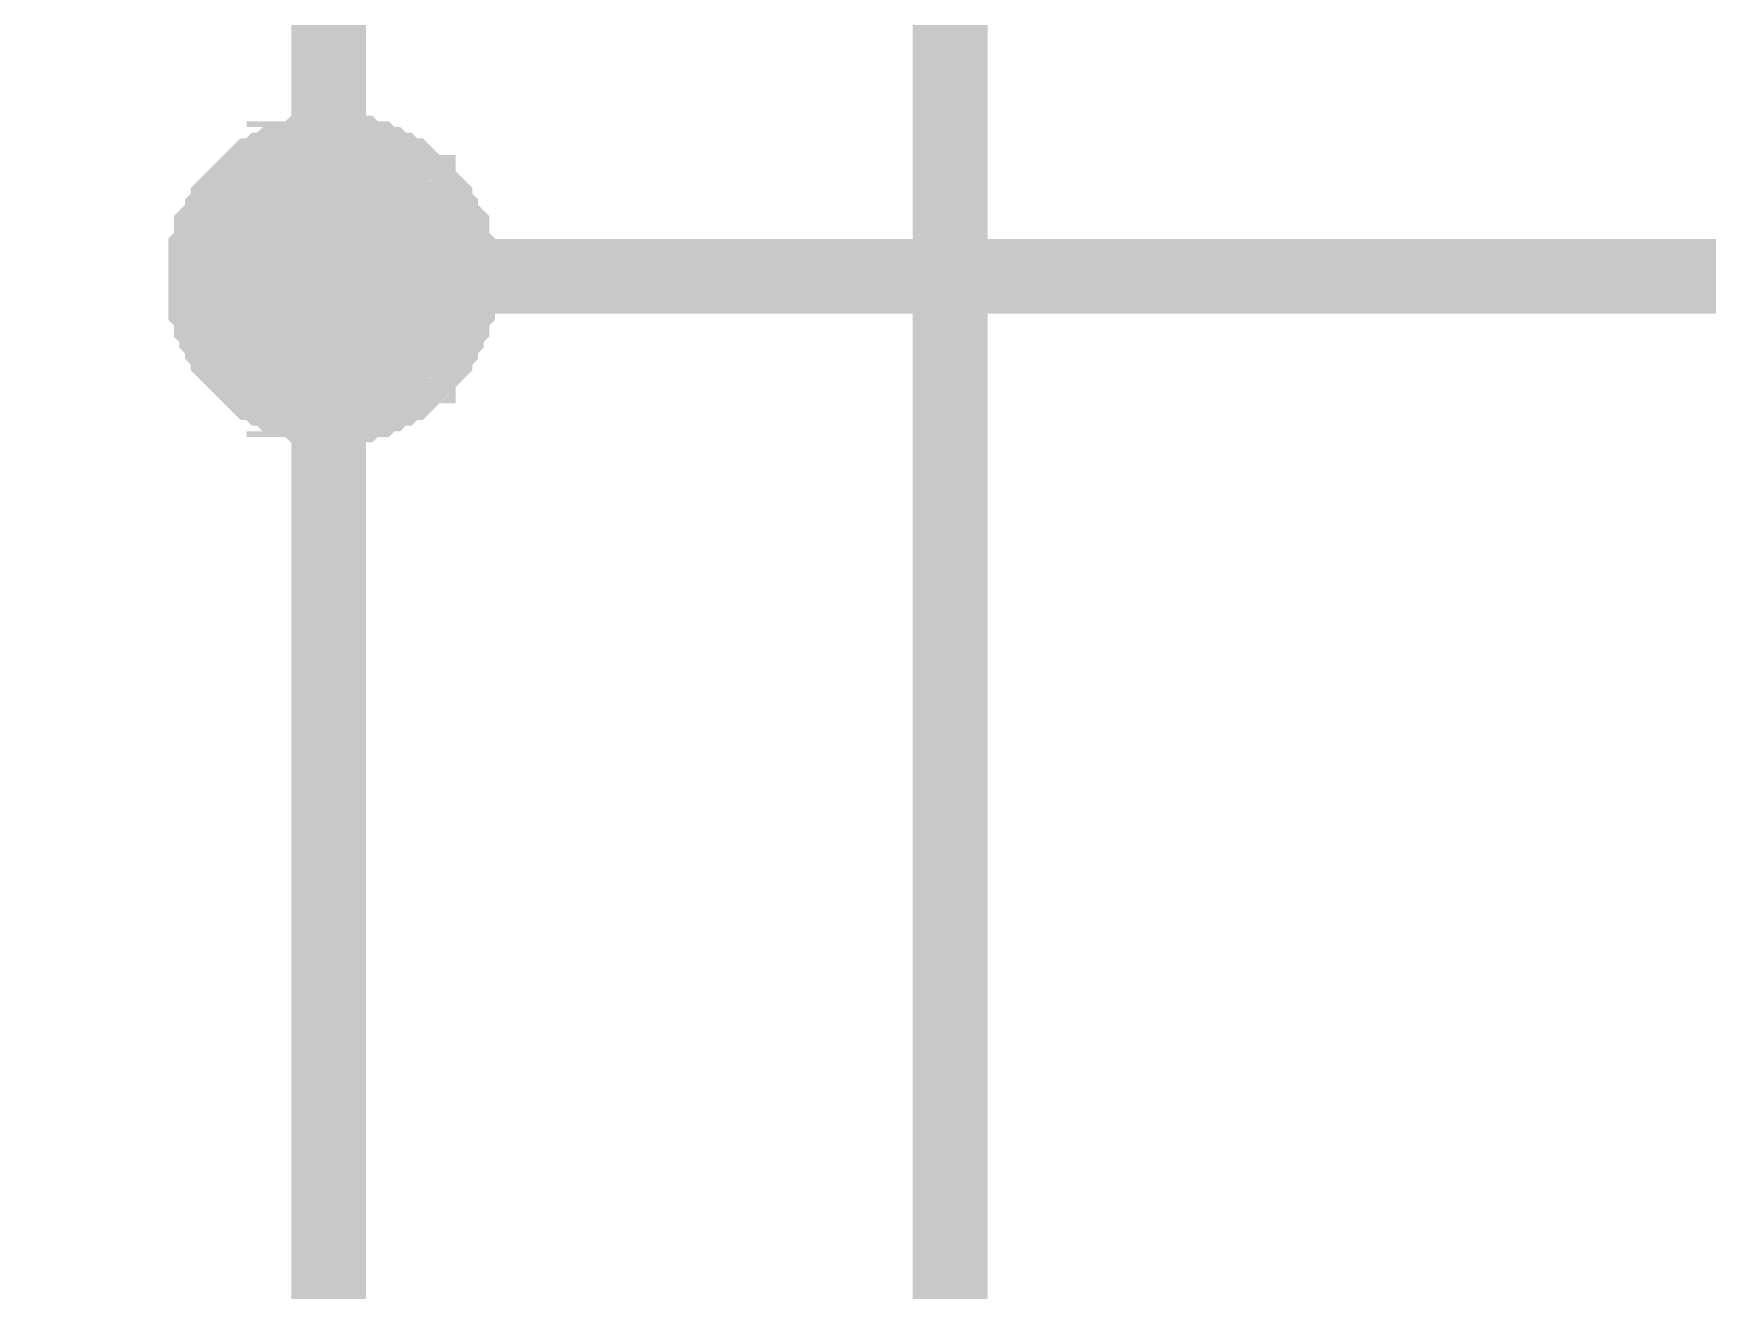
# Model space of a CAD drawing. Header units: millimetres. Extents: x 0 to 841, y 0 to 594.
# Drawn here: x 506.32 to 513.03, y 188.43 to 193.47 of the extents above; entities that cross this region are included whole.
import ezdxf

# ---------------------------------------------------------------- set-up
doc = ezdxf.new("R2010")
doc.units = ezdxf.units.MM
doc.layers.add('Sheet', color=255, linetype='Continuous')

msp = doc.modelspace()

# ---------------------------------------------------------------- linework, layer by layer
at = {"layer": 'Sheet'}
for points, const_width in [([(512.5096, 207.5002), (507.5015, 207.5002), (507.5015, 192.4975)], 0.2997), ([(509.9944, 202.4918), (509.9944, 187.4891), (512.5096, 187.4891)], 0.2997), ([(507.0075, 192.4975), (507.0075, 192.52), (507.0075, 192.5424), (507.0075, 192.5649), (507.0075, 192.5873), (507.0299, 192.6098), (507.0299, 192.6323), (507.0299, 192.6772), (507.0524, 192.6996), (507.0524, 192.6996), (507.0749, 192.7221), (507.0749, 192.7446), (507.0973, 192.767), (507.0973, 192.7895), (507.1198, 192.8119), (507.1422, 192.8344), (507.1422, 192.8344), (507.1647, 192.8569), (507.1871, 192.8793), (507.2096, 192.9018), (507.2321, 192.9018), (507.2545, 192.9242), (507.277, 192.9242), (507.2994, 192.9467), (507.3219, 192.9467), (507.3219, 192.9691), (507.3668, 192.9691), (507.3893, 192.9691), (507.4117, 192.9916), (507.4342, 192.9916), (507.4566, 192.9916), (507.4791, 192.9916), (507.5015, 192.9916)], 0.2997), ([(507.0075, 192.4975), (507.0075, 192.52), (507.0075, 192.5424), (507.0075, 192.5649), (507.0075, 192.5873), (507.0299, 192.6098), (507.0299, 192.6323), (507.0299, 192.6772), (507.0524, 192.6996), (507.0524, 192.6996), (507.0749, 192.7221), (507.0749, 192.7446), (507.0973, 192.767), (507.0973, 192.7895), (507.1198, 192.8119), (507.1422, 192.8344), (507.1422, 192.8344), (507.1647, 192.8569), (507.1871, 192.8793), (507.2096, 192.9018), (507.2321, 192.9018), (507.2545, 192.9242), (507.277, 192.9242), (507.2994, 192.9467), (507.3219, 192.9467), (507.3219, 192.9691), (507.3668, 192.9691), (507.3893, 192.9691), (507.4117, 192.9916), (507.4342, 192.9916), (507.4566, 192.9916), (507.4791, 192.9916), (507.5015, 192.9916)], 0.2997), ([(507.0075, 192.4975), (507.0075, 192.52), (507.0075, 192.5424), (507.0075, 192.5649), (507.0075, 192.5873), (507.0299, 192.6098), (507.0299, 192.6323), (507.0299, 192.6772), (507.0524, 192.6996), (507.0524, 192.6996), (507.0749, 192.7221), (507.0749, 192.7446), (507.0973, 192.767), (507.0973, 192.7895), (507.1198, 192.8119), (507.1422, 192.8344), (507.1422, 192.8344), (507.1647, 192.8569), (507.1871, 192.8793), (507.2096, 192.9018), (507.2321, 192.9018), (507.2545, 192.9242), (507.277, 192.9242), (507.2994, 192.9467), (507.3219, 192.9467), (507.3219, 192.9691), (507.3668, 192.9691), (507.3893, 192.9691), (507.4117, 192.9916), (507.4342, 192.9916), (507.4566, 192.9916), (507.4791, 192.9916), (507.5015, 192.9916)], 0.2997), ([(507.0075, 192.4975), (507.0075, 192.52), (507.0075, 192.5424), (507.0075, 192.5649), (507.0075, 192.5873), (507.0299, 192.6098), (507.0299, 192.6323), (507.0299, 192.6772), (507.0524, 192.6996), (507.0524, 192.6996), (507.0749, 192.7221), (507.0749, 192.7446), (507.0973, 192.767), (507.0973, 192.7895), (507.1198, 192.8119), (507.1422, 192.8344), (507.1422, 192.8344), (507.1647, 192.8569), (507.1871, 192.8793), (507.2096, 192.9018), (507.2321, 192.9018), (507.2545, 192.9242), (507.277, 192.9242), (507.2994, 192.9467), (507.3219, 192.9467), (507.3219, 192.9691), (507.3668, 192.9691), (507.3893, 192.9691), (507.4117, 192.9916), (507.4342, 192.9916), (507.4566, 192.9916), (507.4791, 192.9916), (507.5015, 192.9916)], 0.2997), ([(507.0075, 192.4975), (507.0075, 192.52), (507.0075, 192.5424), (507.0075, 192.5649), (507.0075, 192.5873), (507.0299, 192.6098), (507.0299, 192.6323), (507.0299, 192.6772), (507.0524, 192.6996), (507.0524, 192.6996), (507.0749, 192.7221), (507.0749, 192.7446), (507.0973, 192.767), (507.0973, 192.7895), (507.1198, 192.8119), (507.1422, 192.8344), (507.1422, 192.8344), (507.1647, 192.8569), (507.1871, 192.8793), (507.2096, 192.9018), (507.2321, 192.9018), (507.2545, 192.9242), (507.277, 192.9242), (507.2994, 192.9467), (507.3219, 192.9467), (507.3219, 192.9691), (507.3668, 192.9691), (507.3893, 192.9691), (507.4117, 192.9916), (507.4342, 192.9916), (507.4566, 192.9916), (507.4791, 192.9916), (507.5015, 192.9916)], 0.2997), ([(507.0075, 192.4975), (507.0075, 192.52), (507.0075, 192.5424), (507.0075, 192.5649), (507.0075, 192.5873), (507.0299, 192.6098), (507.0299, 192.6323), (507.0299, 192.6772), (507.0524, 192.6996), (507.0524, 192.6996), (507.0749, 192.7221), (507.0749, 192.7446), (507.0973, 192.767), (507.0973, 192.7895), (507.1198, 192.8119), (507.1422, 192.8344), (507.1422, 192.8344), (507.1647, 192.8569), (507.1871, 192.8793), (507.2096, 192.9018), (507.2321, 192.9018), (507.2545, 192.9242), (507.277, 192.9242), (507.2994, 192.9467), (507.3219, 192.9467), (507.3219, 192.9691), (507.3668, 192.9691), (507.3893, 192.9691), (507.4117, 192.9916), (507.4342, 192.9916), (507.4566, 192.9916), (507.4791, 192.9916), (507.5015, 192.9916)], 0.2997), ([(507.5015, 192.9916), (507.5015, 192.9916)], 0.2997), ([(507.5015, 192.9916), (507.524, 192.9916), (507.5465, 192.9916), (507.5914, 192.9916), (507.6138, 192.9916), (507.6363, 192.9691), (507.6588, 192.9691), (507.6812, 192.9691), (507.7037, 192.9467), (507.7261, 192.9467), (507.7486, 192.9242), (507.771, 192.9242), (507.7935, 192.9018), (507.816, 192.9018), (507.8384, 192.8793), (507.8609, 192.8569), (507.8609, 192.8344), (507.8833, 192.8344), (507.9058, 192.8119), (507.9282, 192.7895), (507.9282, 192.767), (507.9507, 192.7446), (507.9507, 192.7221), (507.9732, 192.6996), (507.9732, 192.6996), (507.9956, 192.6772), (507.9956, 192.6323), (507.9956, 192.6098), (508.0181, 192.5873), (508.0181, 192.5649), (508.0181, 192.5424), (508.0181, 192.52), (508.0181, 192.4975)], 0.2997), ([(507.5015, 192.9916), (507.5015, 192.9916)], 0.2997), ([(507.5015, 192.9916), (507.524, 192.9916), (507.5465, 192.9916), (507.5914, 192.9916), (507.6138, 192.9916), (507.6363, 192.9691), (507.6588, 192.9691), (507.6812, 192.9691), (507.7037, 192.9467), (507.7261, 192.9467), (507.7486, 192.9242), (507.771, 192.9242), (507.7935, 192.9018), (507.816, 192.9018), (507.8384, 192.8793), (507.8609, 192.8569), (507.8609, 192.8344), (507.8833, 192.8344), (507.9058, 192.8119), (507.9282, 192.7895), (507.9282, 192.767), (507.9507, 192.7446), (507.9507, 192.7221), (507.9732, 192.6996), (507.9732, 192.6996), (507.9956, 192.6772), (507.9956, 192.6323), (507.9956, 192.6098), (508.0181, 192.5873), (508.0181, 192.5649), (508.0181, 192.5424), (508.0181, 192.52), (508.0181, 192.4975)], 0.2997), ([(507.5015, 192.9916), (507.5015, 192.9916)], 0.2997), ([(507.5015, 192.9916), (507.524, 192.9916), (507.5465, 192.9916), (507.5914, 192.9916), (507.6138, 192.9916), (507.6363, 192.9691), (507.6588, 192.9691), (507.6812, 192.9691), (507.7037, 192.9467), (507.7261, 192.9467), (507.7486, 192.9242), (507.771, 192.9242), (507.7935, 192.9018), (507.816, 192.9018), (507.8384, 192.8793), (507.8609, 192.8569), (507.8609, 192.8344), (507.8833, 192.8344), (507.9058, 192.8119), (507.9282, 192.7895), (507.9282, 192.767), (507.9507, 192.7446), (507.9507, 192.7221), (507.9732, 192.6996), (507.9732, 192.6996), (507.9956, 192.6772), (507.9956, 192.6323), (507.9956, 192.6098), (508.0181, 192.5873), (508.0181, 192.5649), (508.0181, 192.5424), (508.0181, 192.52), (508.0181, 192.4975)], 0.2997), ([(507.5015, 192.9916), (507.5015, 192.9916)], 0.2997), ([(507.5015, 192.9916), (507.524, 192.9916), (507.5465, 192.9916), (507.5914, 192.9916), (507.6138, 192.9916), (507.6363, 192.9691), (507.6588, 192.9691), (507.6812, 192.9691), (507.7037, 192.9467), (507.7261, 192.9467), (507.7486, 192.9242), (507.771, 192.9242), (507.7935, 192.9018), (507.816, 192.9018), (507.8384, 192.8793), (507.8609, 192.8569), (507.8609, 192.8344), (507.8833, 192.8344), (507.9058, 192.8119), (507.9282, 192.7895), (507.9282, 192.767), (507.9507, 192.7446), (507.9507, 192.7221), (507.9732, 192.6996), (507.9732, 192.6996), (507.9956, 192.6772), (507.9956, 192.6323), (507.9956, 192.6098), (508.0181, 192.5873), (508.0181, 192.5649), (508.0181, 192.5424), (508.0181, 192.52), (508.0181, 192.4975)], 0.2997), ([(507.5015, 192.9916), (507.5015, 192.9916)], 0.2997), ([(507.5015, 192.9916), (507.524, 192.9916), (507.5465, 192.9916), (507.5914, 192.9916), (507.6138, 192.9916), (507.6363, 192.9691), (507.6588, 192.9691), (507.6812, 192.9691), (507.7037, 192.9467), (507.7261, 192.9467), (507.7486, 192.9242), (507.771, 192.9242), (507.7935, 192.9018), (507.816, 192.9018), (507.8384, 192.8793), (507.8609, 192.8569), (507.8609, 192.8344), (507.8833, 192.8344), (507.9058, 192.8119), (507.9282, 192.7895), (507.9282, 192.767), (507.9507, 192.7446), (507.9507, 192.7221), (507.9732, 192.6996), (507.9732, 192.6996), (507.9956, 192.6772), (507.9956, 192.6323), (507.9956, 192.6098), (508.0181, 192.5873), (508.0181, 192.5649), (508.0181, 192.5424), (508.0181, 192.52), (508.0181, 192.4975)], 0.2997), ([(507.5015, 192.9916), (507.5015, 192.9916)], 0.2997), ([(507.5015, 192.9916), (507.524, 192.9916), (507.5465, 192.9916), (507.5914, 192.9916), (507.6138, 192.9916), (507.6363, 192.9691), (507.6588, 192.9691), (507.6812, 192.9691), (507.7037, 192.9467), (507.7261, 192.9467), (507.7486, 192.9242), (507.771, 192.9242), (507.7935, 192.9018), (507.816, 192.9018), (507.8384, 192.8793), (507.8609, 192.8569), (507.8609, 192.8344), (507.8833, 192.8344), (507.9058, 192.8119), (507.9282, 192.7895), (507.9282, 192.767), (507.9507, 192.7446), (507.9507, 192.7221), (507.9732, 192.6996), (507.9732, 192.6996), (507.9956, 192.6772), (507.9956, 192.6323), (507.9956, 192.6098), (508.0181, 192.5873), (508.0181, 192.5649), (508.0181, 192.5424), (508.0181, 192.52), (508.0181, 192.4975)], 0.2997), ([(507.0075, 192.4975), (507.0075, 192.52), (507.0075, 192.5424), (507.0075, 192.5649), (507.0075, 192.5873), (507.0299, 192.6098), (507.0299, 192.6323), (507.0299, 192.6772), (507.0524, 192.6996), (507.0524, 192.6996), (507.0749, 192.7221), (507.0749, 192.7446), (507.0973, 192.767), (507.0973, 192.7895), (507.1198, 192.8119), (507.1422, 192.8344), (507.1422, 192.8344), (507.1647, 192.8569), (507.1871, 192.8793), (507.2096, 192.9018), (507.2321, 192.9018), (507.2545, 192.9242), (507.277, 192.9242), (507.2994, 192.9467), (507.3219, 192.9467), (507.3219, 192.9691), (507.3668, 192.9691), (507.3893, 192.9691), (507.4117, 192.9916), (507.4342, 192.9916), (507.4566, 192.9916), (507.4791, 192.9916), (507.5015, 192.9916)], 0.0991), ([(507.0075, 192.4975), (507.0075, 192.52), (507.0075, 192.5424), (507.0075, 192.5649), (507.0075, 192.5873), (507.0299, 192.6098), (507.0299, 192.6323), (507.0299, 192.6772), (507.0524, 192.6996), (507.0524, 192.6996), (507.0749, 192.7221), (507.0749, 192.7446), (507.0973, 192.767), (507.0973, 192.7895), (507.1198, 192.8119), (507.1422, 192.8344), (507.1422, 192.8344), (507.1647, 192.8569), (507.1871, 192.8793), (507.2096, 192.9018), (507.2321, 192.9018), (507.2545, 192.9242), (507.277, 192.9242), (507.2994, 192.9467), (507.3219, 192.9467), (507.3219, 192.9691), (507.3668, 192.9691), (507.3893, 192.9691), (507.4117, 192.9916), (507.4342, 192.9916), (507.4566, 192.9916), (507.4791, 192.9916), (507.5015, 192.9916)], 0.0991), ([(507.0075, 192.4975), (507.0075, 192.52), (507.0075, 192.5424), (507.0075, 192.5649), (507.0075, 192.5873), (507.0299, 192.6098), (507.0299, 192.6323), (507.0299, 192.6772), (507.0524, 192.6996), (507.0524, 192.6996), (507.0749, 192.7221), (507.0749, 192.7446), (507.0973, 192.767), (507.0973, 192.7895), (507.1198, 192.8119), (507.1422, 192.8344), (507.1422, 192.8344), (507.1647, 192.8569), (507.1871, 192.8793), (507.2096, 192.9018), (507.2321, 192.9018), (507.2545, 192.9242), (507.277, 192.9242), (507.2994, 192.9467), (507.3219, 192.9467), (507.3219, 192.9691), (507.3668, 192.9691), (507.3893, 192.9691), (507.4117, 192.9916), (507.4342, 192.9916), (507.4566, 192.9916), (507.4791, 192.9916), (507.5015, 192.9916)], 0.0991), ([(507.0075, 192.4975), (507.0075, 192.52), (507.0075, 192.5424), (507.0075, 192.5649), (507.0075, 192.5873), (507.0299, 192.6098), (507.0299, 192.6323), (507.0299, 192.6772), (507.0524, 192.6996), (507.0524, 192.6996), (507.0749, 192.7221), (507.0749, 192.7446), (507.0973, 192.767), (507.0973, 192.7895), (507.1198, 192.8119), (507.1422, 192.8344), (507.1422, 192.8344), (507.1647, 192.8569), (507.1871, 192.8793), (507.2096, 192.9018), (507.2321, 192.9018), (507.2545, 192.9242), (507.277, 192.9242), (507.2994, 192.9467), (507.3219, 192.9467), (507.3219, 192.9691), (507.3668, 192.9691), (507.3893, 192.9691), (507.4117, 192.9916), (507.4342, 192.9916), (507.4566, 192.9916), (507.4791, 192.9916), (507.5015, 192.9916)], 0.0991), ([(507.0075, 192.4975), (507.0075, 192.52), (507.0075, 192.5424), (507.0075, 192.5649), (507.0075, 192.5873), (507.0299, 192.6098), (507.0299, 192.6323), (507.0299, 192.6772), (507.0524, 192.6996), (507.0524, 192.6996), (507.0749, 192.7221), (507.0749, 192.7446), (507.0973, 192.767), (507.0973, 192.7895), (507.1198, 192.8119), (507.1422, 192.8344), (507.1422, 192.8344), (507.1647, 192.8569), (507.1871, 192.8793), (507.2096, 192.9018), (507.2321, 192.9018), (507.2545, 192.9242), (507.277, 192.9242), (507.2994, 192.9467), (507.3219, 192.9467), (507.3219, 192.9691), (507.3668, 192.9691), (507.3893, 192.9691), (507.4117, 192.9916), (507.4342, 192.9916), (507.4566, 192.9916), (507.4791, 192.9916), (507.5015, 192.9916)], 0.0991), ([(507.0075, 192.4975), (507.0075, 192.52), (507.0075, 192.5424), (507.0075, 192.5649), (507.0075, 192.5873), (507.0299, 192.6098), (507.0299, 192.6323), (507.0299, 192.6772), (507.0524, 192.6996), (507.0524, 192.6996), (507.0749, 192.7221), (507.0749, 192.7446), (507.0973, 192.767), (507.0973, 192.7895), (507.1198, 192.8119), (507.1422, 192.8344), (507.1422, 192.8344), (507.1647, 192.8569), (507.1871, 192.8793), (507.2096, 192.9018), (507.2321, 192.9018), (507.2545, 192.9242), (507.277, 192.9242), (507.2994, 192.9467), (507.3219, 192.9467), (507.3219, 192.9691), (507.3668, 192.9691), (507.3893, 192.9691), (507.4117, 192.9916), (507.4342, 192.9916), (507.4566, 192.9916), (507.4791, 192.9916), (507.5015, 192.9916)], 0.0991), ([(507.5015, 192.9916), (507.5015, 192.9916)], 0.0991), ([(507.5015, 192.9916), (507.524, 192.9916), (507.5465, 192.9916), (507.5914, 192.9916), (507.6138, 192.9916), (507.6363, 192.9691), (507.6588, 192.9691), (507.6812, 192.9691), (507.7037, 192.9467), (507.7261, 192.9467), (507.7486, 192.9242), (507.771, 192.9242), (507.7935, 192.9018), (507.816, 192.9018), (507.8384, 192.8793), (507.8609, 192.8569), (507.8609, 192.8344), (507.8833, 192.8344), (507.9058, 192.8119), (507.9282, 192.7895), (507.9282, 192.767), (507.9507, 192.7446), (507.9507, 192.7221), (507.9732, 192.6996), (507.9732, 192.6996), (507.9956, 192.6772), (507.9956, 192.6323), (507.9956, 192.6098), (508.0181, 192.5873), (508.0181, 192.5649), (508.0181, 192.5424), (508.0181, 192.52), (508.0181, 192.4975)], 0.0991), ([(507.5015, 192.9916), (507.5015, 192.9916)], 0.0991), ([(507.5015, 192.9916), (507.524, 192.9916), (507.5465, 192.9916), (507.5914, 192.9916), (507.6138, 192.9916), (507.6363, 192.9691), (507.6588, 192.9691), (507.6812, 192.9691), (507.7037, 192.9467), (507.7261, 192.9467), (507.7486, 192.9242), (507.771, 192.9242), (507.7935, 192.9018), (507.816, 192.9018), (507.8384, 192.8793), (507.8609, 192.8569), (507.8609, 192.8344), (507.8833, 192.8344), (507.9058, 192.8119), (507.9282, 192.7895), (507.9282, 192.767), (507.9507, 192.7446), (507.9507, 192.7221), (507.9732, 192.6996), (507.9732, 192.6996), (507.9956, 192.6772), (507.9956, 192.6323), (507.9956, 192.6098), (508.0181, 192.5873), (508.0181, 192.5649), (508.0181, 192.5424), (508.0181, 192.52), (508.0181, 192.4975)], 0.0991), ([(507.5015, 192.9916), (507.5015, 192.9916)], 0.0991), ([(507.5015, 192.9916), (507.524, 192.9916), (507.5465, 192.9916), (507.5914, 192.9916), (507.6138, 192.9916), (507.6363, 192.9691), (507.6588, 192.9691), (507.6812, 192.9691), (507.7037, 192.9467), (507.7261, 192.9467), (507.7486, 192.9242), (507.771, 192.9242), (507.7935, 192.9018), (507.816, 192.9018), (507.8384, 192.8793), (507.8609, 192.8569), (507.8609, 192.8344), (507.8833, 192.8344), (507.9058, 192.8119), (507.9282, 192.7895), (507.9282, 192.767), (507.9507, 192.7446), (507.9507, 192.7221), (507.9732, 192.6996), (507.9732, 192.6996), (507.9956, 192.6772), (507.9956, 192.6323), (507.9956, 192.6098), (508.0181, 192.5873), (508.0181, 192.5649), (508.0181, 192.5424), (508.0181, 192.52), (508.0181, 192.4975)], 0.0991), ([(507.5015, 192.9916), (507.5015, 192.9916)], 0.0991), ([(507.5015, 192.9916), (507.524, 192.9916), (507.5465, 192.9916), (507.5914, 192.9916), (507.6138, 192.9916), (507.6363, 192.9691), (507.6588, 192.9691), (507.6812, 192.9691), (507.7037, 192.9467), (507.7261, 192.9467), (507.7486, 192.9242), (507.771, 192.9242), (507.7935, 192.9018), (507.816, 192.9018), (507.8384, 192.8793), (507.8609, 192.8569), (507.8609, 192.8344), (507.8833, 192.8344), (507.9058, 192.8119), (507.9282, 192.7895), (507.9282, 192.767), (507.9507, 192.7446), (507.9507, 192.7221), (507.9732, 192.6996), (507.9732, 192.6996), (507.9956, 192.6772), (507.9956, 192.6323), (507.9956, 192.6098), (508.0181, 192.5873), (508.0181, 192.5649), (508.0181, 192.5424), (508.0181, 192.52), (508.0181, 192.4975)], 0.0991), ([(507.5015, 192.9916), (507.5015, 192.9916)], 0.0991), ([(507.5015, 192.9916), (507.524, 192.9916), (507.5465, 192.9916), (507.5914, 192.9916), (507.6138, 192.9916), (507.6363, 192.9691), (507.6588, 192.9691), (507.6812, 192.9691), (507.7037, 192.9467), (507.7261, 192.9467), (507.7486, 192.9242), (507.771, 192.9242), (507.7935, 192.9018), (507.816, 192.9018), (507.8384, 192.8793), (507.8609, 192.8569), (507.8609, 192.8344), (507.8833, 192.8344), (507.9058, 192.8119), (507.9282, 192.7895), (507.9282, 192.767), (507.9507, 192.7446), (507.9507, 192.7221), (507.9732, 192.6996), (507.9732, 192.6996), (507.9956, 192.6772), (507.9956, 192.6323), (507.9956, 192.6098), (508.0181, 192.5873), (508.0181, 192.5649), (508.0181, 192.5424), (508.0181, 192.52), (508.0181, 192.4975)], 0.0991), ([(507.5015, 192.9916), (507.5015, 192.9916)], 0.0991), ([(507.5015, 192.9916), (507.524, 192.9916), (507.5465, 192.9916), (507.5914, 192.9916), (507.6138, 192.9916), (507.6363, 192.9691), (507.6588, 192.9691), (507.6812, 192.9691), (507.7037, 192.9467), (507.7261, 192.9467), (507.7486, 192.9242), (507.771, 192.9242), (507.7935, 192.9018), (507.816, 192.9018), (507.8384, 192.8793), (507.8609, 192.8569), (507.8609, 192.8344), (507.8833, 192.8344), (507.9058, 192.8119), (507.9282, 192.7895), (507.9282, 192.767), (507.9507, 192.7446), (507.9507, 192.7221), (507.9732, 192.6996), (507.9732, 192.6996), (507.9956, 192.6772), (507.9956, 192.6323), (507.9956, 192.6098), (508.0181, 192.5873), (508.0181, 192.5649), (508.0181, 192.5424), (508.0181, 192.52), (508.0181, 192.4975)], 0.0991), ([(437.5006, 179.9877), (507.5015, 179.9877), (507.5015, 192.4975)], 0.2997), ([(507.5015, 191.9809), (507.4791, 191.9809), (507.4566, 191.9809), (507.4342, 191.9809), (507.4117, 191.9809), (507.3893, 192.0034), (507.3668, 192.0034), (507.3219, 192.0034), (507.3219, 192.0259), (507.2994, 192.0259), (507.277, 192.0483), (507.2545, 192.0483), (507.2321, 192.0708), (507.2096, 192.0708), (507.1871, 192.0932), (507.1647, 192.1157), (507.1422, 192.1382), (507.1422, 192.1382), (507.1198, 192.1606), (507.0973, 192.1831), (507.0973, 192.2055), (507.0749, 192.228), (507.0749, 192.2505), (507.0524, 192.2729), (507.0524, 192.2954), (507.0299, 192.3178), (507.0299, 192.3403), (507.0299, 192.3627), (507.0075, 192.3852), (507.0075, 192.4077), (507.0075, 192.4526), (507.0075, 192.475), (507.0075, 192.4975)], 0.2997), ([(507.0075, 192.4975), (507.0075, 192.4975)], 0.2997), ([(507.5015, 191.9809), (507.4791, 191.9809), (507.4566, 191.9809), (507.4342, 191.9809), (507.4117, 191.9809), (507.3893, 192.0034), (507.3668, 192.0034), (507.3219, 192.0034), (507.3219, 192.0259), (507.2994, 192.0259), (507.277, 192.0483), (507.2545, 192.0483), (507.2321, 192.0708), (507.2096, 192.0708), (507.1871, 192.0932), (507.1647, 192.1157), (507.1422, 192.1382), (507.1422, 192.1382), (507.1198, 192.1606), (507.0973, 192.1831), (507.0973, 192.2055), (507.0749, 192.228), (507.0749, 192.2505), (507.0524, 192.2729), (507.0524, 192.2954), (507.0299, 192.3178), (507.0299, 192.3403), (507.0299, 192.3627), (507.0075, 192.3852), (507.0075, 192.4077), (507.0075, 192.4526), (507.0075, 192.475), (507.0075, 192.4975)], 0.2997), ([(507.0075, 192.4975), (507.0075, 192.4975)], 0.2997), ([(507.5015, 191.9809), (507.4791, 191.9809), (507.4566, 191.9809), (507.4342, 191.9809), (507.4117, 191.9809), (507.3893, 192.0034), (507.3668, 192.0034), (507.3219, 192.0034), (507.3219, 192.0259), (507.2994, 192.0259), (507.277, 192.0483), (507.2545, 192.0483), (507.2321, 192.0708), (507.2096, 192.0708), (507.1871, 192.0932), (507.1647, 192.1157), (507.1422, 192.1382), (507.1422, 192.1382), (507.1198, 192.1606), (507.0973, 192.1831), (507.0973, 192.2055), (507.0749, 192.228), (507.0749, 192.2505), (507.0524, 192.2729), (507.0524, 192.2954), (507.0299, 192.3178), (507.0299, 192.3403), (507.0299, 192.3627), (507.0075, 192.3852), (507.0075, 192.4077), (507.0075, 192.4526), (507.0075, 192.475), (507.0075, 192.4975)], 0.2997), ([(507.0075, 192.4975), (507.0075, 192.4975)], 0.2997), ([(507.5015, 191.9809), (507.4791, 191.9809), (507.4566, 191.9809), (507.4342, 191.9809), (507.4117, 191.9809), (507.3893, 192.0034), (507.3668, 192.0034), (507.3219, 192.0034), (507.3219, 192.0259), (507.2994, 192.0259), (507.277, 192.0483), (507.2545, 192.0483), (507.2321, 192.0708), (507.2096, 192.0708), (507.1871, 192.0932), (507.1647, 192.1157), (507.1422, 192.1382), (507.1422, 192.1382), (507.1198, 192.1606), (507.0973, 192.1831), (507.0973, 192.2055), (507.0749, 192.228), (507.0749, 192.2505), (507.0524, 192.2729), (507.0524, 192.2954), (507.0299, 192.3178), (507.0299, 192.3403), (507.0299, 192.3627), (507.0075, 192.3852), (507.0075, 192.4077), (507.0075, 192.4526), (507.0075, 192.475), (507.0075, 192.4975)], 0.2997), ([(507.0075, 192.4975), (507.0075, 192.4975)], 0.2997), ([(507.5015, 191.9809), (507.4791, 191.9809), (507.4566, 191.9809), (507.4342, 191.9809), (507.4117, 191.9809), (507.3893, 192.0034), (507.3668, 192.0034), (507.3219, 192.0034), (507.3219, 192.0259), (507.2994, 192.0259), (507.277, 192.0483), (507.2545, 192.0483), (507.2321, 192.0708), (507.2096, 192.0708), (507.1871, 192.0932), (507.1647, 192.1157), (507.1422, 192.1382), (507.1422, 192.1382), (507.1198, 192.1606), (507.0973, 192.1831), (507.0973, 192.2055), (507.0749, 192.228), (507.0749, 192.2505), (507.0524, 192.2729), (507.0524, 192.2954), (507.0299, 192.3178), (507.0299, 192.3403), (507.0299, 192.3627), (507.0075, 192.3852), (507.0075, 192.4077), (507.0075, 192.4526), (507.0075, 192.475), (507.0075, 192.4975)], 0.2997), ([(507.0075, 192.4975), (507.0075, 192.4975)], 0.2997), ([(507.5015, 191.9809), (507.4791, 191.9809), (507.4566, 191.9809), (507.4342, 191.9809), (507.4117, 191.9809), (507.3893, 192.0034), (507.3668, 192.0034), (507.3219, 192.0034), (507.3219, 192.0259), (507.2994, 192.0259), (507.277, 192.0483), (507.2545, 192.0483), (507.2321, 192.0708), (507.2096, 192.0708), (507.1871, 192.0932), (507.1647, 192.1157), (507.1422, 192.1382), (507.1422, 192.1382), (507.1198, 192.1606), (507.0973, 192.1831), (507.0973, 192.2055), (507.0749, 192.228), (507.0749, 192.2505), (507.0524, 192.2729), (507.0524, 192.2954), (507.0299, 192.3178), (507.0299, 192.3403), (507.0299, 192.3627), (507.0075, 192.3852), (507.0075, 192.4077), (507.0075, 192.4526), (507.0075, 192.475), (507.0075, 192.4975)], 0.2997), ([(507.0075, 192.4975), (507.0075, 192.4975)], 0.2997), ([(508.0181, 192.4975), (508.0181, 192.475), (508.0181, 192.4526), (508.0181, 192.4077), (508.0181, 192.3852), (507.9956, 192.3627), (507.9956, 192.3403), (507.9956, 192.3178), (507.9732, 192.2954), (507.9732, 192.2729), (507.9507, 192.2505), (507.9507, 192.228), (507.9282, 192.2055), (507.9282, 192.1831), (507.9058, 192.1606), (507.8833, 192.1382), (507.8609, 192.1382), (507.8609, 192.1157), (507.8384, 192.0932), (507.816, 192.0708), (507.7935, 192.0708), (507.771, 192.0483), (507.7486, 192.0483), (507.7261, 192.0259), (507.7037, 192.0259), (507.6812, 192.0034), (507.6588, 192.0034), (507.6363, 192.0034), (507.6138, 191.9809), (507.5914, 191.9809), (507.5465, 191.9809), (507.524, 191.9809), (507.5015, 191.9809)], 0.2997), ([(512.5096, 192.4975), (507.5015, 192.4975)], 0.2997), ([(508.0181, 192.4975), (508.0181, 192.475), (508.0181, 192.4526), (508.0181, 192.4077), (508.0181, 192.3852), (507.9956, 192.3627), (507.9956, 192.3403), (507.9956, 192.3178), (507.9732, 192.2954), (507.9732, 192.2729), (507.9507, 192.2505), (507.9507, 192.228), (507.9282, 192.2055), (507.9282, 192.1831), (507.9058, 192.1606), (507.8833, 192.1382), (507.8609, 192.1382), (507.8609, 192.1157), (507.8384, 192.0932), (507.816, 192.0708), (507.7935, 192.0708), (507.771, 192.0483), (507.7486, 192.0483), (507.7261, 192.0259), (507.7037, 192.0259), (507.6812, 192.0034), (507.6588, 192.0034), (507.6363, 192.0034), (507.6138, 191.9809), (507.5914, 191.9809), (507.5465, 191.9809), (507.524, 191.9809), (507.5015, 191.9809)], 0.2997), ([(508.0181, 192.4975), (508.0181, 192.475), (508.0181, 192.4526), (508.0181, 192.4077), (508.0181, 192.3852), (507.9956, 192.3627), (507.9956, 192.3403), (507.9956, 192.3178), (507.9732, 192.2954), (507.9732, 192.2729), (507.9507, 192.2505), (507.9507, 192.228), (507.9282, 192.2055), (507.9282, 192.1831), (507.9058, 192.1606), (507.8833, 192.1382), (507.8609, 192.1382), (507.8609, 192.1157), (507.8384, 192.0932), (507.816, 192.0708), (507.7935, 192.0708), (507.771, 192.0483), (507.7486, 192.0483), (507.7261, 192.0259), (507.7037, 192.0259), (507.6812, 192.0034), (507.6588, 192.0034), (507.6363, 192.0034), (507.6138, 191.9809), (507.5914, 191.9809), (507.5465, 191.9809), (507.524, 191.9809), (507.5015, 191.9809)], 0.2997), ([(508.0181, 192.4975), (508.0181, 192.475), (508.0181, 192.4526), (508.0181, 192.4077), (508.0181, 192.3852), (507.9956, 192.3627), (507.9956, 192.3403), (507.9956, 192.3178), (507.9732, 192.2954), (507.9732, 192.2729), (507.9507, 192.2505), (507.9507, 192.228), (507.9282, 192.2055), (507.9282, 192.1831), (507.9058, 192.1606), (507.8833, 192.1382), (507.8609, 192.1382), (507.8609, 192.1157), (507.8384, 192.0932), (507.816, 192.0708), (507.7935, 192.0708), (507.771, 192.0483), (507.7486, 192.0483), (507.7261, 192.0259), (507.7037, 192.0259), (507.6812, 192.0034), (507.6588, 192.0034), (507.6363, 192.0034), (507.6138, 191.9809), (507.5914, 191.9809), (507.5465, 191.9809), (507.524, 191.9809), (507.5015, 191.9809)], 0.2997), ([(508.0181, 192.4975), (508.0181, 192.475), (508.0181, 192.4526), (508.0181, 192.4077), (508.0181, 192.3852), (507.9956, 192.3627), (507.9956, 192.3403), (507.9956, 192.3178), (507.9732, 192.2954), (507.9732, 192.2729), (507.9507, 192.2505), (507.9507, 192.228), (507.9282, 192.2055), (507.9282, 192.1831), (507.9058, 192.1606), (507.8833, 192.1382), (507.8609, 192.1382), (507.8609, 192.1157), (507.8384, 192.0932), (507.816, 192.0708), (507.7935, 192.0708), (507.771, 192.0483), (507.7486, 192.0483), (507.7261, 192.0259), (507.7037, 192.0259), (507.6812, 192.0034), (507.6588, 192.0034), (507.6363, 192.0034), (507.6138, 191.9809), (507.5914, 191.9809), (507.5465, 191.9809), (507.524, 191.9809), (507.5015, 191.9809)], 0.2997), ([(508.0181, 192.4975), (508.0181, 192.475), (508.0181, 192.4526), (508.0181, 192.4077), (508.0181, 192.3852), (507.9956, 192.3627), (507.9956, 192.3403), (507.9956, 192.3178), (507.9732, 192.2954), (507.9732, 192.2729), (507.9507, 192.2505), (507.9507, 192.228), (507.9282, 192.2055), (507.9282, 192.1831), (507.9058, 192.1606), (507.8833, 192.1382), (507.8609, 192.1382), (507.8609, 192.1157), (507.8384, 192.0932), (507.816, 192.0708), (507.7935, 192.0708), (507.771, 192.0483), (507.7486, 192.0483), (507.7261, 192.0259), (507.7037, 192.0259), (507.6812, 192.0034), (507.6588, 192.0034), (507.6363, 192.0034), (507.6138, 191.9809), (507.5914, 191.9809), (507.5465, 191.9809), (507.524, 191.9809), (507.5015, 191.9809)], 0.2997), ([(508.0181, 192.4975), (508.0181, 192.4975), (508.0181, 192.4975), (508.0181, 192.4975), (508.0181, 192.4975), (508.0181, 192.4975), (508.0181, 192.4975), (508.0181, 192.4975), (508.0181, 192.4975), (508.0181, 192.4975), (508.0181, 192.4975), (508.0181, 192.4975), (508.0181, 192.4975), (508.0181, 192.4975), (508.0181, 192.4975), (508.0181, 192.4975), (508.0181, 192.4975), (508.0181, 192.4975), (508.0181, 192.4975), (508.0181, 192.4975), (508.0181, 192.4975), (508.0181, 192.4975), (508.0181, 192.4975), (508.0181, 192.4975), (508.0181, 192.4975), (508.0181, 192.4975), (508.0181, 192.4975), (508.0181, 192.4975), (508.0181, 192.4975), (508.0181, 192.4975), (508.0181, 192.4975), (508.0181, 192.4975), (508.0181, 192.4975)], 0.2997), ([(508.0181, 192.4975), (508.0181, 192.4975)], 0.2997), ([(508.0181, 192.4975), (508.0181, 192.4975), (508.0181, 192.4975), (508.0181, 192.4975), (508.0181, 192.4975), (508.0181, 192.4975), (508.0181, 192.4975), (508.0181, 192.4975), (508.0181, 192.4975), (508.0181, 192.4975), (508.0181, 192.4975), (508.0181, 192.4975), (508.0181, 192.4975), (508.0181, 192.4975), (508.0181, 192.4975), (508.0181, 192.4975), (508.0181, 192.4975), (508.0181, 192.4975), (508.0181, 192.4975), (508.0181, 192.4975), (508.0181, 192.4975), (508.0181, 192.4975), (508.0181, 192.4975), (508.0181, 192.4975), (508.0181, 192.4975), (508.0181, 192.4975), (508.0181, 192.4975), (508.0181, 192.4975), (508.0181, 192.4975), (508.0181, 192.4975), (508.0181, 192.4975), (508.0181, 192.4975), (508.0181, 192.4975)], 0.2997), ([(508.0181, 192.4975), (508.0181, 192.4975)], 0.2997), ([(508.0181, 192.4975), (508.0181, 192.4975), (508.0181, 192.4975), (508.0181, 192.4975), (508.0181, 192.4975), (508.0181, 192.4975), (508.0181, 192.4975), (508.0181, 192.4975), (508.0181, 192.4975), (508.0181, 192.4975), (508.0181, 192.4975), (508.0181, 192.4975), (508.0181, 192.4975), (508.0181, 192.4975), (508.0181, 192.4975), (508.0181, 192.4975), (508.0181, 192.4975), (508.0181, 192.4975), (508.0181, 192.4975), (508.0181, 192.4975), (508.0181, 192.4975), (508.0181, 192.4975), (508.0181, 192.4975), (508.0181, 192.4975), (508.0181, 192.4975), (508.0181, 192.4975), (508.0181, 192.4975), (508.0181, 192.4975), (508.0181, 192.4975), (508.0181, 192.4975), (508.0181, 192.4975), (508.0181, 192.4975), (508.0181, 192.4975)], 0.2997), ([(508.0181, 192.4975), (508.0181, 192.4975)], 0.2997), ([(508.0181, 192.4975), (508.0181, 192.4975), (508.0181, 192.4975), (508.0181, 192.4975), (508.0181, 192.4975), (508.0181, 192.4975), (508.0181, 192.4975), (508.0181, 192.4975), (508.0181, 192.4975), (508.0181, 192.4975), (508.0181, 192.4975), (508.0181, 192.4975), (508.0181, 192.4975), (508.0181, 192.4975), (508.0181, 192.4975), (508.0181, 192.4975), (508.0181, 192.4975), (508.0181, 192.4975), (508.0181, 192.4975), (508.0181, 192.4975), (508.0181, 192.4975), (508.0181, 192.4975), (508.0181, 192.4975), (508.0181, 192.4975), (508.0181, 192.4975), (508.0181, 192.4975), (508.0181, 192.4975), (508.0181, 192.4975), (508.0181, 192.4975), (508.0181, 192.4975), (508.0181, 192.4975), (508.0181, 192.4975), (508.0181, 192.4975)], 0.2997), ([(508.0181, 192.4975), (508.0181, 192.4975)], 0.2997), ([(508.0181, 192.4975), (508.0181, 192.4975), (508.0181, 192.4975), (508.0181, 192.4975), (508.0181, 192.4975), (508.0181, 192.4975), (508.0181, 192.4975), (508.0181, 192.4975), (508.0181, 192.4975), (508.0181, 192.4975), (508.0181, 192.4975), (508.0181, 192.4975), (508.0181, 192.4975), (508.0181, 192.4975), (508.0181, 192.4975), (508.0181, 192.4975), (508.0181, 192.4975), (508.0181, 192.4975), (508.0181, 192.4975), (508.0181, 192.4975), (508.0181, 192.4975), (508.0181, 192.4975), (508.0181, 192.4975), (508.0181, 192.4975), (508.0181, 192.4975), (508.0181, 192.4975), (508.0181, 192.4975), (508.0181, 192.4975), (508.0181, 192.4975), (508.0181, 192.4975), (508.0181, 192.4975), (508.0181, 192.4975), (508.0181, 192.4975)], 0.2997), ([(508.0181, 192.4975), (508.0181, 192.4975)], 0.2997), ([(508.0181, 192.4975), (508.0181, 192.4975), (508.0181, 192.4975), (508.0181, 192.4975), (508.0181, 192.4975), (508.0181, 192.4975), (508.0181, 192.4975), (508.0181, 192.4975), (508.0181, 192.4975), (508.0181, 192.4975), (508.0181, 192.4975), (508.0181, 192.4975), (508.0181, 192.4975), (508.0181, 192.4975), (508.0181, 192.4975), (508.0181, 192.4975), (508.0181, 192.4975), (508.0181, 192.4975), (508.0181, 192.4975), (508.0181, 192.4975), (508.0181, 192.4975), (508.0181, 192.4975), (508.0181, 192.4975), (508.0181, 192.4975), (508.0181, 192.4975), (508.0181, 192.4975), (508.0181, 192.4975), (508.0181, 192.4975), (508.0181, 192.4975), (508.0181, 192.4975), (508.0181, 192.4975), (508.0181, 192.4975), (508.0181, 192.4975)], 0.2997), ([(508.0181, 192.4975), (508.0181, 192.4975)], 0.2997), ([(515.0025, 192.4975), (512.5096, 192.4975)], 0.2997), ([(507.5015, 191.9809), (507.4791, 191.9809), (507.4566, 191.9809), (507.4342, 191.9809), (507.4117, 191.9809), (507.3893, 192.0034), (507.3668, 192.0034), (507.3219, 192.0034), (507.3219, 192.0259), (507.2994, 192.0259), (507.277, 192.0483), (507.2545, 192.0483), (507.2321, 192.0708), (507.2096, 192.0708), (507.1871, 192.0932), (507.1647, 192.1157), (507.1422, 192.1382), (507.1422, 192.1382), (507.1198, 192.1606), (507.0973, 192.1831), (507.0973, 192.2055), (507.0749, 192.228), (507.0749, 192.2505), (507.0524, 192.2729), (507.0524, 192.2954), (507.0299, 192.3178), (507.0299, 192.3403), (507.0299, 192.3627), (507.0075, 192.3852), (507.0075, 192.4077), (507.0075, 192.4526), (507.0075, 192.475), (507.0075, 192.4975)], 0.0991), ([(507.0075, 192.4975), (507.0075, 192.4975)], 0.0991), ([(507.5015, 191.9809), (507.4791, 191.9809), (507.4566, 191.9809), (507.4342, 191.9809), (507.4117, 191.9809), (507.3893, 192.0034), (507.3668, 192.0034), (507.3219, 192.0034), (507.3219, 192.0259), (507.2994, 192.0259), (507.277, 192.0483), (507.2545, 192.0483), (507.2321, 192.0708), (507.2096, 192.0708), (507.1871, 192.0932), (507.1647, 192.1157), (507.1422, 192.1382), (507.1422, 192.1382), (507.1198, 192.1606), (507.0973, 192.1831), (507.0973, 192.2055), (507.0749, 192.228), (507.0749, 192.2505), (507.0524, 192.2729), (507.0524, 192.2954), (507.0299, 192.3178), (507.0299, 192.3403), (507.0299, 192.3627), (507.0075, 192.3852), (507.0075, 192.4077), (507.0075, 192.4526), (507.0075, 192.475), (507.0075, 192.4975)], 0.0991), ([(507.0075, 192.4975), (507.0075, 192.4975)], 0.0991), ([(507.5015, 191.9809), (507.4791, 191.9809), (507.4566, 191.9809), (507.4342, 191.9809), (507.4117, 191.9809), (507.3893, 192.0034), (507.3668, 192.0034), (507.3219, 192.0034), (507.3219, 192.0259), (507.2994, 192.0259), (507.277, 192.0483), (507.2545, 192.0483), (507.2321, 192.0708), (507.2096, 192.0708), (507.1871, 192.0932), (507.1647, 192.1157), (507.1422, 192.1382), (507.1422, 192.1382), (507.1198, 192.1606), (507.0973, 192.1831), (507.0973, 192.2055), (507.0749, 192.228), (507.0749, 192.2505), (507.0524, 192.2729), (507.0524, 192.2954), (507.0299, 192.3178), (507.0299, 192.3403), (507.0299, 192.3627), (507.0075, 192.3852), (507.0075, 192.4077), (507.0075, 192.4526), (507.0075, 192.475), (507.0075, 192.4975)], 0.0991), ([(507.0075, 192.4975), (507.0075, 192.4975)], 0.0991), ([(507.5015, 191.9809), (507.4791, 191.9809), (507.4566, 191.9809), (507.4342, 191.9809), (507.4117, 191.9809), (507.3893, 192.0034), (507.3668, 192.0034), (507.3219, 192.0034), (507.3219, 192.0259), (507.2994, 192.0259), (507.277, 192.0483), (507.2545, 192.0483), (507.2321, 192.0708), (507.2096, 192.0708), (507.1871, 192.0932), (507.1647, 192.1157), (507.1422, 192.1382), (507.1422, 192.1382), (507.1198, 192.1606), (507.0973, 192.1831), (507.0973, 192.2055), (507.0749, 192.228), (507.0749, 192.2505), (507.0524, 192.2729), (507.0524, 192.2954), (507.0299, 192.3178), (507.0299, 192.3403), (507.0299, 192.3627), (507.0075, 192.3852), (507.0075, 192.4077), (507.0075, 192.4526), (507.0075, 192.475), (507.0075, 192.4975)], 0.0991), ([(507.0075, 192.4975), (507.0075, 192.4975)], 0.0991), ([(507.5015, 191.9809), (507.4791, 191.9809), (507.4566, 191.9809), (507.4342, 191.9809), (507.4117, 191.9809), (507.3893, 192.0034), (507.3668, 192.0034), (507.3219, 192.0034), (507.3219, 192.0259), (507.2994, 192.0259), (507.277, 192.0483), (507.2545, 192.0483), (507.2321, 192.0708), (507.2096, 192.0708), (507.1871, 192.0932), (507.1647, 192.1157), (507.1422, 192.1382), (507.1422, 192.1382), (507.1198, 192.1606), (507.0973, 192.1831), (507.0973, 192.2055), (507.0749, 192.228), (507.0749, 192.2505), (507.0524, 192.2729), (507.0524, 192.2954), (507.0299, 192.3178), (507.0299, 192.3403), (507.0299, 192.3627), (507.0075, 192.3852), (507.0075, 192.4077), (507.0075, 192.4526), (507.0075, 192.475), (507.0075, 192.4975)], 0.0991), ([(507.0075, 192.4975), (507.0075, 192.4975)], 0.0991), ([(507.5015, 191.9809), (507.4791, 191.9809), (507.4566, 191.9809), (507.4342, 191.9809), (507.4117, 191.9809), (507.3893, 192.0034), (507.3668, 192.0034), (507.3219, 192.0034), (507.3219, 192.0259), (507.2994, 192.0259), (507.277, 192.0483), (507.2545, 192.0483), (507.2321, 192.0708), (507.2096, 192.0708), (507.1871, 192.0932), (507.1647, 192.1157), (507.1422, 192.1382), (507.1422, 192.1382), (507.1198, 192.1606), (507.0973, 192.1831), (507.0973, 192.2055), (507.0749, 192.228), (507.0749, 192.2505), (507.0524, 192.2729), (507.0524, 192.2954), (507.0299, 192.3178), (507.0299, 192.3403), (507.0299, 192.3627), (507.0075, 192.3852), (507.0075, 192.4077), (507.0075, 192.4526), (507.0075, 192.475), (507.0075, 192.4975)], 0.0991), ([(507.0075, 192.4975), (507.0075, 192.4975)], 0.0991), ([(508.0181, 192.4975), (508.0181, 192.475), (508.0181, 192.4526), (508.0181, 192.4077), (508.0181, 192.3852), (507.9956, 192.3627), (507.9956, 192.3403), (507.9956, 192.3178), (507.9732, 192.2954), (507.9732, 192.2729), (507.9507, 192.2505), (507.9507, 192.228), (507.9282, 192.2055), (507.9282, 192.1831), (507.9058, 192.1606), (507.8833, 192.1382), (507.8609, 192.1382), (507.8609, 192.1157), (507.8384, 192.0932), (507.816, 192.0708), (507.7935, 192.0708), (507.771, 192.0483), (507.7486, 192.0483), (507.7261, 192.0259), (507.7037, 192.0259), (507.6812, 192.0034), (507.6588, 192.0034), (507.6363, 192.0034), (507.6138, 191.9809), (507.5914, 191.9809), (507.5465, 191.9809), (507.524, 191.9809), (507.5015, 191.9809)], 0.0991), ([(508.0181, 192.4975), (508.0181, 192.475), (508.0181, 192.4526), (508.0181, 192.4077), (508.0181, 192.3852), (507.9956, 192.3627), (507.9956, 192.3403), (507.9956, 192.3178), (507.9732, 192.2954), (507.9732, 192.2729), (507.9507, 192.2505), (507.9507, 192.228), (507.9282, 192.2055), (507.9282, 192.1831), (507.9058, 192.1606), (507.8833, 192.1382), (507.8609, 192.1382), (507.8609, 192.1157), (507.8384, 192.0932), (507.816, 192.0708), (507.7935, 192.0708), (507.771, 192.0483), (507.7486, 192.0483), (507.7261, 192.0259), (507.7037, 192.0259), (507.6812, 192.0034), (507.6588, 192.0034), (507.6363, 192.0034), (507.6138, 191.9809), (507.5914, 191.9809), (507.5465, 191.9809), (507.524, 191.9809), (507.5015, 191.9809)], 0.0991), ([(508.0181, 192.4975), (508.0181, 192.475), (508.0181, 192.4526), (508.0181, 192.4077), (508.0181, 192.3852), (507.9956, 192.3627), (507.9956, 192.3403), (507.9956, 192.3178), (507.9732, 192.2954), (507.9732, 192.2729), (507.9507, 192.2505), (507.9507, 192.228), (507.9282, 192.2055), (507.9282, 192.1831), (507.9058, 192.1606), (507.8833, 192.1382), (507.8609, 192.1382), (507.8609, 192.1157), (507.8384, 192.0932), (507.816, 192.0708), (507.7935, 192.0708), (507.771, 192.0483), (507.7486, 192.0483), (507.7261, 192.0259), (507.7037, 192.0259), (507.6812, 192.0034), (507.6588, 192.0034), (507.6363, 192.0034), (507.6138, 191.9809), (507.5914, 191.9809), (507.5465, 191.9809), (507.524, 191.9809), (507.5015, 191.9809)], 0.0991), ([(508.0181, 192.4975), (508.0181, 192.475), (508.0181, 192.4526), (508.0181, 192.4077), (508.0181, 192.3852), (507.9956, 192.3627), (507.9956, 192.3403), (507.9956, 192.3178), (507.9732, 192.2954), (507.9732, 192.2729), (507.9507, 192.2505), (507.9507, 192.228), (507.9282, 192.2055), (507.9282, 192.1831), (507.9058, 192.1606), (507.8833, 192.1382), (507.8609, 192.1382), (507.8609, 192.1157), (507.8384, 192.0932), (507.816, 192.0708), (507.7935, 192.0708), (507.771, 192.0483), (507.7486, 192.0483), (507.7261, 192.0259), (507.7037, 192.0259), (507.6812, 192.0034), (507.6588, 192.0034), (507.6363, 192.0034), (507.6138, 191.9809), (507.5914, 191.9809), (507.5465, 191.9809), (507.524, 191.9809), (507.5015, 191.9809)], 0.0991), ([(508.0181, 192.4975), (508.0181, 192.475), (508.0181, 192.4526), (508.0181, 192.4077), (508.0181, 192.3852), (507.9956, 192.3627), (507.9956, 192.3403), (507.9956, 192.3178), (507.9732, 192.2954), (507.9732, 192.2729), (507.9507, 192.2505), (507.9507, 192.228), (507.9282, 192.2055), (507.9282, 192.1831), (507.9058, 192.1606), (507.8833, 192.1382), (507.8609, 192.1382), (507.8609, 192.1157), (507.8384, 192.0932), (507.816, 192.0708), (507.7935, 192.0708), (507.771, 192.0483), (507.7486, 192.0483), (507.7261, 192.0259), (507.7037, 192.0259), (507.6812, 192.0034), (507.6588, 192.0034), (507.6363, 192.0034), (507.6138, 191.9809), (507.5914, 191.9809), (507.5465, 191.9809), (507.524, 191.9809), (507.5015, 191.9809)], 0.0991), ([(508.0181, 192.4975), (508.0181, 192.475), (508.0181, 192.4526), (508.0181, 192.4077), (508.0181, 192.3852), (507.9956, 192.3627), (507.9956, 192.3403), (507.9956, 192.3178), (507.9732, 192.2954), (507.9732, 192.2729), (507.9507, 192.2505), (507.9507, 192.228), (507.9282, 192.2055), (507.9282, 192.1831), (507.9058, 192.1606), (507.8833, 192.1382), (507.8609, 192.1382), (507.8609, 192.1157), (507.8384, 192.0932), (507.816, 192.0708), (507.7935, 192.0708), (507.771, 192.0483), (507.7486, 192.0483), (507.7261, 192.0259), (507.7037, 192.0259), (507.6812, 192.0034), (507.6588, 192.0034), (507.6363, 192.0034), (507.6138, 191.9809), (507.5914, 191.9809), (507.5465, 191.9809), (507.524, 191.9809), (507.5015, 191.9809)], 0.0991), ([(508.0181, 192.4975), (508.0181, 192.4975), (508.0181, 192.4975), (508.0181, 192.4975), (508.0181, 192.4975), (508.0181, 192.4975), (508.0181, 192.4975), (508.0181, 192.4975), (508.0181, 192.4975), (508.0181, 192.4975), (508.0181, 192.4975), (508.0181, 192.4975), (508.0181, 192.4975), (508.0181, 192.4975), (508.0181, 192.4975), (508.0181, 192.4975), (508.0181, 192.4975), (508.0181, 192.4975), (508.0181, 192.4975), (508.0181, 192.4975), (508.0181, 192.4975), (508.0181, 192.4975), (508.0181, 192.4975), (508.0181, 192.4975), (508.0181, 192.4975), (508.0181, 192.4975), (508.0181, 192.4975), (508.0181, 192.4975), (508.0181, 192.4975), (508.0181, 192.4975), (508.0181, 192.4975), (508.0181, 192.4975), (508.0181, 192.4975)], 0.0991), ([(508.0181, 192.4975), (508.0181, 192.4975)], 0.0991), ([(508.0181, 192.4975), (508.0181, 192.4975), (508.0181, 192.4975), (508.0181, 192.4975), (508.0181, 192.4975), (508.0181, 192.4975), (508.0181, 192.4975), (508.0181, 192.4975), (508.0181, 192.4975), (508.0181, 192.4975), (508.0181, 192.4975), (508.0181, 192.4975), (508.0181, 192.4975), (508.0181, 192.4975), (508.0181, 192.4975), (508.0181, 192.4975), (508.0181, 192.4975), (508.0181, 192.4975), (508.0181, 192.4975), (508.0181, 192.4975), (508.0181, 192.4975), (508.0181, 192.4975), (508.0181, 192.4975), (508.0181, 192.4975), (508.0181, 192.4975), (508.0181, 192.4975), (508.0181, 192.4975), (508.0181, 192.4975), (508.0181, 192.4975), (508.0181, 192.4975), (508.0181, 192.4975), (508.0181, 192.4975), (508.0181, 192.4975)], 0.0991), ([(508.0181, 192.4975), (508.0181, 192.4975)], 0.0991), ([(508.0181, 192.4975), (508.0181, 192.4975), (508.0181, 192.4975), (508.0181, 192.4975), (508.0181, 192.4975), (508.0181, 192.4975), (508.0181, 192.4975), (508.0181, 192.4975), (508.0181, 192.4975), (508.0181, 192.4975), (508.0181, 192.4975), (508.0181, 192.4975), (508.0181, 192.4975), (508.0181, 192.4975), (508.0181, 192.4975), (508.0181, 192.4975), (508.0181, 192.4975), (508.0181, 192.4975), (508.0181, 192.4975), (508.0181, 192.4975), (508.0181, 192.4975), (508.0181, 192.4975), (508.0181, 192.4975), (508.0181, 192.4975), (508.0181, 192.4975), (508.0181, 192.4975), (508.0181, 192.4975), (508.0181, 192.4975), (508.0181, 192.4975), (508.0181, 192.4975), (508.0181, 192.4975), (508.0181, 192.4975), (508.0181, 192.4975)], 0.0991), ([(508.0181, 192.4975), (508.0181, 192.4975)], 0.0991), ([(508.0181, 192.4975), (508.0181, 192.4975), (508.0181, 192.4975), (508.0181, 192.4975), (508.0181, 192.4975), (508.0181, 192.4975), (508.0181, 192.4975), (508.0181, 192.4975), (508.0181, 192.4975), (508.0181, 192.4975), (508.0181, 192.4975), (508.0181, 192.4975), (508.0181, 192.4975), (508.0181, 192.4975), (508.0181, 192.4975), (508.0181, 192.4975), (508.0181, 192.4975), (508.0181, 192.4975), (508.0181, 192.4975), (508.0181, 192.4975), (508.0181, 192.4975), (508.0181, 192.4975), (508.0181, 192.4975), (508.0181, 192.4975), (508.0181, 192.4975), (508.0181, 192.4975), (508.0181, 192.4975), (508.0181, 192.4975), (508.0181, 192.4975), (508.0181, 192.4975), (508.0181, 192.4975), (508.0181, 192.4975), (508.0181, 192.4975)], 0.0991), ([(508.0181, 192.4975), (508.0181, 192.4975)], 0.0991), ([(508.0181, 192.4975), (508.0181, 192.4975), (508.0181, 192.4975), (508.0181, 192.4975), (508.0181, 192.4975), (508.0181, 192.4975), (508.0181, 192.4975), (508.0181, 192.4975), (508.0181, 192.4975), (508.0181, 192.4975), (508.0181, 192.4975), (508.0181, 192.4975), (508.0181, 192.4975), (508.0181, 192.4975), (508.0181, 192.4975), (508.0181, 192.4975), (508.0181, 192.4975), (508.0181, 192.4975), (508.0181, 192.4975), (508.0181, 192.4975), (508.0181, 192.4975), (508.0181, 192.4975), (508.0181, 192.4975), (508.0181, 192.4975), (508.0181, 192.4975), (508.0181, 192.4975), (508.0181, 192.4975), (508.0181, 192.4975), (508.0181, 192.4975), (508.0181, 192.4975), (508.0181, 192.4975), (508.0181, 192.4975), (508.0181, 192.4975)], 0.0991), ([(508.0181, 192.4975), (508.0181, 192.4975)], 0.0991), ([(508.0181, 192.4975), (508.0181, 192.4975), (508.0181, 192.4975), (508.0181, 192.4975), (508.0181, 192.4975), (508.0181, 192.4975), (508.0181, 192.4975), (508.0181, 192.4975), (508.0181, 192.4975), (508.0181, 192.4975), (508.0181, 192.4975), (508.0181, 192.4975), (508.0181, 192.4975), (508.0181, 192.4975), (508.0181, 192.4975), (508.0181, 192.4975), (508.0181, 192.4975), (508.0181, 192.4975), (508.0181, 192.4975), (508.0181, 192.4975), (508.0181, 192.4975), (508.0181, 192.4975), (508.0181, 192.4975), (508.0181, 192.4975), (508.0181, 192.4975), (508.0181, 192.4975), (508.0181, 192.4975), (508.0181, 192.4975), (508.0181, 192.4975), (508.0181, 192.4975), (508.0181, 192.4975), (508.0181, 192.4975), (508.0181, 192.4975)], 0.0991), ([(508.0181, 192.4975), (508.0181, 192.4975)], 0.0991)]:
    msp.add_lwpolyline(points, dxfattribs=dict(at, const_width=const_width))
at = {"layer": 'Sheet', "const_width": 0.508}
msp.add_lwpolyline([(507.246, 192.5, 1), (507.754, 192.5, 1)], format="xyb", close=True, dxfattribs=at)

doc.saveas('drawing.dxf')
